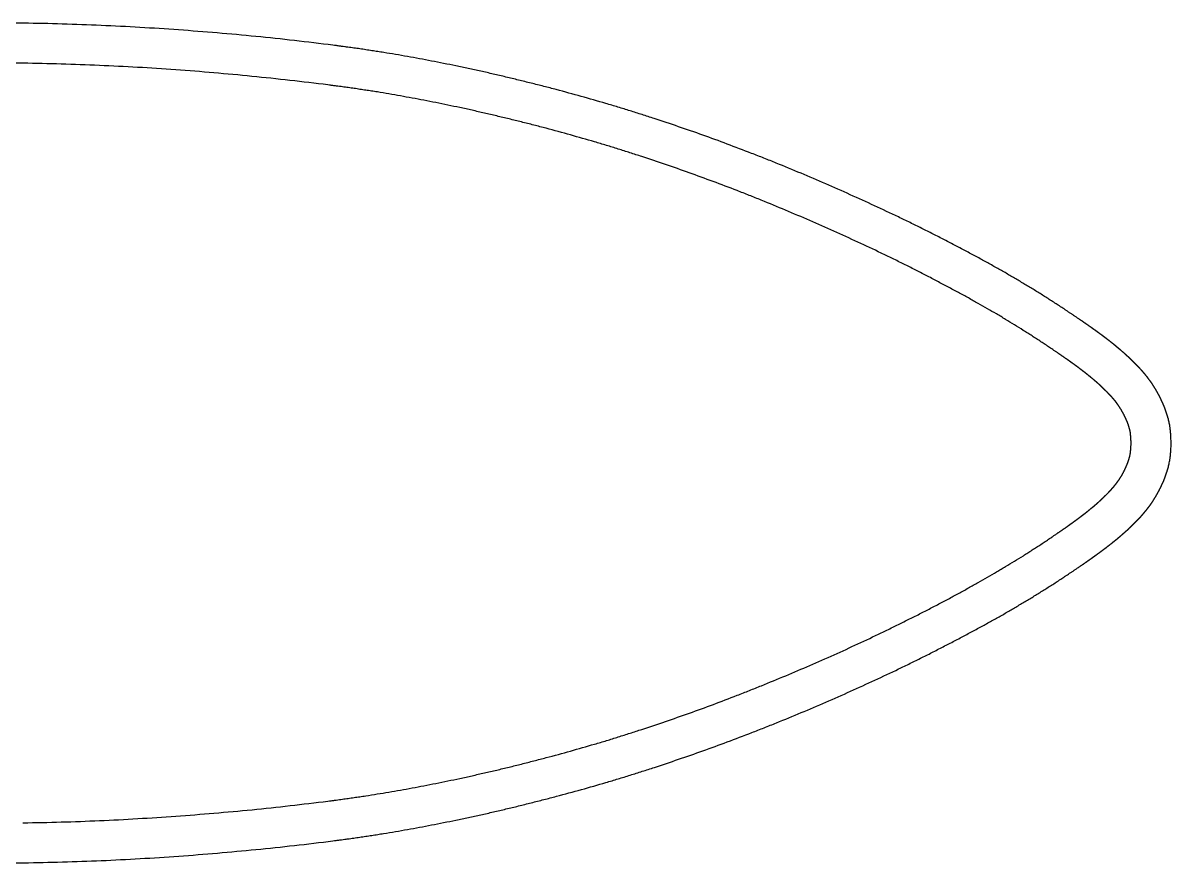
# Model space of a CAD drawing. Header units: inches. Extents: x -256 to -54, y -101 to -26.
# Drawn here: x -154.2 to -53.8, y -99.9 to -26.5 of the extents above; entities that cross this region are included whole.
import ezdxf

# ---------------------------------------------------------------- set-up
doc = ezdxf.new("R2010")
doc.units = ezdxf.units.IN
doc.header["$MEASUREMENT"] = 0

msp = doc.modelspace()

# ---------------------------------------------------------------- linework, layer by layer
at = {"color": 7, "linetype": 'Continuous', "lineweight": 25}
for p, q in [((-126.97, -28.44), (-127.1, -28.42)), ((-127.41, -31.91), (-127.54, -31.89)), ((-127.54, -94.53), (-127.41, -94.52)), ((-154.22, -96.43), (-154.21, -96.43)), ((-127.1, -98), (-126.97, -97.99)), ((-154.17, -99.93), (-154.16, -99.93))]:
    msp.add_line(p, q, dxfattribs=at)
for points, degree, knots in [([(-154.17, -26.5), (-154.21, -26.49), (-154.28, -26.49), (-154.41, -26.49), (-154.64, -26.49), (-154.96, -26.49), (-155.27, -26.48), (-155.5, -26.48), (-155.73, -26.48), (-156.01, -26.48), (-156.46, -26.48), (-157.03, -26.47), (-157.71, -26.48), (-158.38, -26.48), (-159.06, -26.49), (-159.95, -26.5), (-161.07, -26.52), (-162.4, -26.56), (-163.73, -26.6), (-165.05, -26.66), (-166.37, -26.72), (-168.13, -26.82), (-170.33, -26.97), (-172.55, -27.16), (-174.34, -27.33), (-175.47, -27.44), (-176.37, -27.54), (-177.26, -27.64), (-178.15, -27.74), (-179.02, -27.85), (-179.88, -27.96), (-180.92, -28.09), (-182.12, -28.26), (-183.29, -28.44), (-184.43, -28.62), (-185.54, -28.81), (-186.62, -29.01), (-187.68, -29.22), (-188.55, -29.4), (-189.23, -29.55), (-189.74, -29.67), (-190.26, -29.78), (-190.95, -29.95), (-191.82, -30.16), (-192.88, -30.44), (-193.96, -30.73), (-195.07, -31.04), (-196.2, -31.37), (-197.16, -31.67), (-197.94, -31.91), (-198.73, -32.16), (-199.54, -32.42), (-200.37, -32.69), (-201.21, -32.97), (-202.27, -33.33), (-203.57, -33.78), (-204.9, -34.25), (-206.25, -34.74), (-207.41, -35.17), (-208.36, -35.52), (-209.32, -35.88), (-210.54, -36.35), (-211.81, -36.84), (-212.85, -37.25), (-213.9, -37.67), (-215, -38.1), (-216.13, -38.56), (-217, -38.91), (-217.74, -39.21), (-218.34, -39.45), (-218.95, -39.71), (-219.75, -40.03), (-220.75, -40.45), (-221.63, -40.81), (-222.36, -41.11), (-222.82, -41.31), (-223.2, -41.46), (-223.58, -41.62), (-224.11, -41.84), (-224.81, -42.13), (-225.44, -42.4), (-225.98, -42.62), (-226.4, -42.8), (-226.83, -42.98), (-227.21, -43.14), (-227.52, -43.27), (-227.76, -43.37), (-228, -43.47), (-228.24, -43.57), (-228.49, -43.68), (-228.79, -43.8), (-229.14, -43.95), (-229.52, -44.11), (-229.86, -44.25), (-230.15, -44.37), (-230.39, -44.48), (-230.56, -44.55), (-230.67, -44.59), (-230.74, -44.62), (-230.8, -44.65), (-230.89, -44.69), (-231, -44.73), (-231.13, -44.78), (-231.3, -44.86), (-231.5, -44.94), (-231.75, -45.05), (-232.07, -45.18), (-232.45, -45.34), (-232.82, -45.49), (-233.1, -45.61), (-233.37, -45.72), (-233.71, -45.86), (-234.11, -46.03), (-234.5, -46.19), (-234.89, -46.36), (-235.4, -46.57), (-236.02, -46.82), (-237, -47.23), (-237.75, -47.54), (-238.24, -47.75)], 3, [-0.000007, -0.000007, -0.000007, -0.000007, 0.000969, 0.001946, 0.003899, 0.007805, 0.011712, 0.013665, 0.015618, 0.019524, 0.02343, 0.031243, 0.039056, 0.046868, 0.054681, 0.062493, 0.078118, 0.093744, 0.109369, 0.124994, 0.140619, 0.156244, 0.187494, 0.218744, 0.23437, 0.249995, 0.257807, 0.26562, 0.281245, 0.289058, 0.29687, 0.312495, 0.32812, 0.343745, 0.359371, 0.374996, 0.390621, 0.406246, 0.421871, 0.429684, 0.437496, 0.445309, 0.453121, 0.468746, 0.484372, 0.499997, 0.515622, 0.531247, 0.546872, 0.554685, 0.562497, 0.578122, 0.585935, 0.593747, 0.609372, 0.624998, 0.640623, 0.656248, 0.671873, 0.679686, 0.687498, 0.703123, 0.718748, 0.726561, 0.734373, 0.749999, 0.757811, 0.765624, 0.773436, 0.777343, 0.781249, 0.789061, 0.796874, 0.804686, 0.808593, 0.812499, 0.814452, 0.816405, 0.820312, 0.824218, 0.828124, 0.830077, 0.83203, 0.833984, 0.835937, 0.836913, 0.83789, 0.838866, 0.839843, 0.84082, 0.841796, 0.843749, 0.845702, 0.847656, 0.849609, 0.851562, 0.853515, 0.854492, 0.855468, 0.856445, 0.857421, 0.859374, 0.861328, 0.863281, 0.867187, 0.871093, 0.875, 0.882812, 0.890625, 0.894531, 0.898437, 0.90625, 0.914062, 0.921875, 0.929687, 0.9375, 0.953125, 0.96875, 1, 1, 1, 1]), ([(-127.1, -28.42), (-128.22, -28.28), (-130.47, -28.01), (-133.84, -27.65), (-137.22, -27.34), (-141.74, -26.99), (-146.25, -26.73), (-150.78, -26.56), (-153.04, -26.51), (-154.17, -26.5)], 3, [-0.000013, -0.000013, -0.000013, -0.000013, 0.125058, 0.250129, 0.3752, 0.500271, 0.750413, 0.875484, 1.000555, 1.000555, 1.000555, 1.000555]), ([(-61.57, -52.55), (-61.59, -52.54), (-61.65, -52.5), (-61.74, -52.44), (-61.85, -52.36), (-61.97, -52.28), (-62.1, -52.19), (-62.27, -52.08), (-62.46, -51.95), (-62.66, -51.82), (-62.86, -51.69), (-63.05, -51.55), (-63.32, -51.38), (-63.65, -51.16), (-64.05, -50.91), (-64.45, -50.65), (-64.98, -50.31), (-65.65, -49.89), (-66.33, -49.48), (-66.87, -49.16), (-67.41, -48.84), (-68.1, -48.43), (-68.95, -47.95), (-69.82, -47.46), (-70.72, -46.97), (-71.65, -46.47), (-72.45, -46.05), (-73.11, -45.71), (-73.77, -45.36), (-74.6, -44.94), (-75.6, -44.44), (-76.61, -43.94), (-77.98, -43.28), (-79.71, -42.46), (-81.85, -41.49), (-84, -40.54), (-86.16, -39.62), (-87.96, -38.88), (-89.4, -38.3), (-90.84, -37.74), (-92.62, -37.06), (-94.75, -36.28), (-96.88, -35.54), (-98.65, -34.95), (-100.06, -34.49), (-101.11, -34.16), (-102.17, -33.83), (-103.59, -33.41), (-105.38, -32.9), (-107.2, -32.4), (-108.66, -32.02), (-109.77, -31.74), (-110.87, -31.47), (-111.98, -31.2), (-113.08, -30.94), (-114.17, -30.7), (-115.27, -30.46), (-116.71, -30.15), (-118.49, -29.8), (-120.24, -29.47), (-121.63, -29.23), (-122.49, -29.09), (-123.18, -28.98), (-123.7, -28.9), (-124.22, -28.82), (-124.75, -28.74), (-125.18, -28.68), (-125.53, -28.63), (-125.75, -28.6), (-125.93, -28.58), (-126.11, -28.55), (-126.34, -28.52), (-126.59, -28.49), (-126.8, -28.46), (-126.91, -28.44), (-126.97, -28.44)], 3, [-0.000014, -0.000014, -0.000014, -0.000014, 0.000962, 0.001939, 0.003892, 0.005845, 0.007799, 0.011705, 0.015611, 0.019518, 0.023424, 0.02733, 0.031237, 0.039049, 0.046862, 0.054675, 0.062488, 0.078113, 0.093738, 0.101551, 0.109364, 0.124989, 0.140615, 0.15624, 0.171866, 0.187491, 0.203116, 0.210929, 0.218742, 0.234367, 0.249993, 0.265618, 0.281244, 0.312494, 0.343745, 0.374996, 0.406247, 0.437498, 0.453123, 0.468749, 0.5, 0.53125, 0.562501, 0.593752, 0.609378, 0.625003, 0.640628, 0.656254, 0.687505, 0.718756, 0.734381, 0.750006, 0.765632, 0.781257, 0.796883, 0.812508, 0.828134, 0.843759, 0.87501, 0.906261, 0.921886, 0.937512, 0.945324, 0.953137, 0.96095, 0.968762, 0.976575, 0.980481, 0.984388, 0.986341, 0.988294, 0.992201, 0.996107, 0.99806, 1.000013, 1.000013, 1.000013, 1.000013]), ([(-154.22, -29.99), (-154.26, -29.99), (-154.32, -29.99), (-154.46, -29.99), (-154.62, -29.99), (-154.81, -29.99), (-155.06, -29.98), (-155.36, -29.98), (-155.8, -29.98), (-156.36, -29.98), (-157.03, -29.97), (-157.69, -29.98), (-158.36, -29.98), (-159.02, -29.99), (-159.9, -30), (-160.99, -30.02), (-162.3, -30.05), (-163.6, -30.1), (-164.89, -30.15), (-166.18, -30.21), (-167.91, -30.31), (-170.07, -30.46), (-172.25, -30.64), (-174, -30.81), (-175.1, -30.92), (-175.99, -31.02), (-176.87, -31.11), (-177.74, -31.22), (-178.59, -31.32), (-179.43, -31.43), (-180.45, -31.56), (-181.62, -31.73), (-182.75, -31.9), (-183.86, -32.08), (-184.93, -32.26), (-185.97, -32.45), (-186.98, -32.65), (-187.82, -32.82), (-188.48, -32.97), (-188.97, -33.08), (-189.46, -33.19), (-190.12, -33.35), (-190.96, -33.56), (-191.98, -33.82), (-193.03, -34.11), (-194.1, -34.41), (-195.2, -34.73), (-196.13, -35.01), (-196.89, -35.25), (-197.66, -35.49), (-198.46, -35.75), (-199.27, -36.01), (-200.09, -36.29), (-201.14, -36.64), (-202.42, -37.08), (-203.72, -37.54), (-205.05, -38.03), (-206.2, -38.45), (-207.13, -38.8), (-208.07, -39.16), (-209.29, -39.62), (-210.54, -40.11), (-211.57, -40.51), (-212.61, -40.92), (-213.7, -41.35), (-214.82, -41.8), (-215.68, -42.15), (-216.42, -42.45), (-217.01, -42.69), (-217.62, -42.94), (-218.42, -43.27), (-219.42, -43.68), (-220.29, -44.05), (-221.02, -44.35), (-221.48, -44.54), (-221.85, -44.69), (-222.24, -44.85), (-222.76, -45.07), (-223.46, -45.36), (-224.09, -45.63), (-224.63, -45.85), (-225.05, -46.03), (-225.48, -46.21), (-225.86, -46.37), (-226.17, -46.5), (-226.4, -46.6), (-226.64, -46.7), (-226.89, -46.8), (-227.13, -46.9), (-227.44, -47.03), (-227.79, -47.18), (-228.17, -47.34), (-228.5, -47.48), (-228.79, -47.6), (-229.04, -47.7), (-229.2, -47.77), (-229.31, -47.82), (-229.38, -47.85), (-229.45, -47.88), (-229.54, -47.91), (-229.65, -47.96), (-229.77, -48.01), (-229.94, -48.08), (-230.15, -48.17), (-230.4, -48.27), (-230.72, -48.41), (-231.1, -48.57), (-231.47, -48.72), (-231.75, -48.84), (-232.03, -48.95), (-232.36, -49.09), (-232.76, -49.26), (-233.16, -49.43), (-233.55, -49.59), (-233.93, -49.75), (-234.3, -49.9), (-234.8, -50.11), (-235.66, -50.47), (-236.4, -50.77), (-236.9, -50.98)], 3, [0.0000034, 0.0000034, 0.0000034, 0.0000034, 0.0009799, 0.0019565, 0.0039096, 0.0058627, 0.0078158, 0.0117221, 0.0156283, 0.0234408, 0.0312532, 0.0390657, 0.0468782, 0.0546906, 0.0625031, 0.0781281, 0.093753, 0.1093779, 0.1250029, 0.1406278, 0.1562528, 0.1875027, 0.2187525, 0.2343775, 0.2500024, 0.2578149, 0.2656274, 0.2812523, 0.2890648, 0.2968772, 0.3125022, 0.3281271, 0.3437521, 0.359377, 0.375002, 0.3906269, 0.4062518, 0.4218768, 0.4296893, 0.4375017, 0.4453142, 0.4531267, 0.4687516, 0.4843766, 0.5000015, 0.5156264, 0.5312514, 0.5468763, 0.5546888, 0.5625013, 0.5781262, 0.5859387, 0.5937511, 0.6093761, 0.625001, 0.640626, 0.6562509, 0.6718759, 0.6796883, 0.6875008, 0.7031257, 0.7187507, 0.7265632, 0.7343756, 0.7500006, 0.757813, 0.7656255, 0.773438, 0.7773442, 0.7812504, 0.7890629, 0.7968754, 0.8046879, 0.8085941, 0.8125003, 0.8144534, 0.8164066, 0.8203128, 0.824219, 0.8281253, 0.8300784, 0.8320315, 0.8339846, 0.8359377, 0.8369143, 0.8378909, 0.8388674, 0.839844, 0.8408205, 0.8417971, 0.8437502, 0.8457033, 0.8476565, 0.8496096, 0.8515627, 0.8535158, 0.8544924, 0.8554689, 0.8564455, 0.857422, 0.8593752, 0.8613283, 0.8632814, 0.8671876, 0.8710939, 0.8750001, 0.8828126, 0.890625, 0.8945313, 0.8984375, 0.90625, 0.9140625, 0.9218749, 0.9296874, 0.9374999, 0.9453123, 0.9531248, 0.9687498, 0.9999996, 0.9999996, 0.9999996, 0.9999996]), ([(-127.54, -31.89), (-128.65, -31.75), (-130.86, -31.49), (-134.19, -31.14), (-137.52, -30.83), (-141.97, -30.48), (-147.53, -30.16), (-151.99, -30.03), (-154.22, -29.99)], 3, [0, 0, 0, 0, 0.125064, 0.250128, 0.375193, 0.500257, 0.750385, 1.000514, 1.000514, 1.000514, 1.000514]), ([(-63.55, -55.44), (-63.56, -55.43), (-63.59, -55.41), (-63.64, -55.38), (-63.7, -55.34), (-63.76, -55.29), (-63.85, -55.24), (-63.94, -55.17), (-64.07, -55.09), (-64.23, -54.98), (-64.41, -54.85), (-64.6, -54.73), (-64.79, -54.6), (-64.98, -54.47), (-65.24, -54.31), (-65.56, -54.1), (-65.94, -53.85), (-66.33, -53.6), (-66.84, -53.28), (-67.49, -52.87), (-68.14, -52.48), (-68.66, -52.16), (-69.19, -51.85), (-69.85, -51.47), (-70.67, -51), (-71.51, -50.53), (-72.39, -50.05), (-73.3, -49.56), (-74.08, -49.15), (-74.72, -48.81), (-75.37, -48.48), (-76.18, -48.06), (-77.16, -47.57), (-78.15, -47.08), (-79.48, -46.44), (-81.18, -45.64), (-83.28, -44.68), (-85.39, -43.75), (-87.51, -42.85), (-89.28, -42.12), (-90.69, -41.55), (-92.1, -41), (-93.85, -40.34), (-95.93, -39.58), (-98.01, -38.85), (-99.74, -38.27), (-101.12, -37.83), (-102.15, -37.5), (-103.18, -37.18), (-104.57, -36.77), (-106.32, -36.27), (-108.1, -35.78), (-109.53, -35.41), (-110.62, -35.13), (-111.7, -34.87), (-112.78, -34.61), (-113.86, -34.36), (-114.93, -34.11), (-116, -33.88), (-117.41, -33.58), (-119.15, -33.23), (-120.86, -32.92), (-122.21, -32.68), (-123.05, -32.54), (-123.73, -32.43), (-124.23, -32.36), (-124.74, -32.28), (-125.25, -32.2), (-125.76, -32.13), (-126.18, -32.07), (-126.53, -32.03), (-126.8, -31.99), (-127.05, -31.96), (-127.25, -31.93), (-127.36, -31.92), (-127.41, -31.91)], 3, [0.0000108, 0.0000108, 0.0000108, 0.0000108, 0.000499, 0.0009873, 0.0019638, 0.0029404, 0.0039169, 0.00587, 0.0078231, 0.0117293, 0.0156354, 0.0195416, 0.0234478, 0.0273539, 0.0312601, 0.0390724, 0.0468848, 0.0546971, 0.0625095, 0.0781341, 0.0937588, 0.1015711, 0.1093835, 0.1250082, 0.1406328, 0.1562575, 0.1718822, 0.1875069, 0.2031315, 0.2109439, 0.2187562, 0.2343809, 0.2500056, 0.2656302, 0.2812549, 0.3125043, 0.3437536, 0.375003, 0.4062523, 0.4375017, 0.4531263, 0.468751, 0.5000004, 0.5312497, 0.5624991, 0.5937484, 0.6093731, 0.6249978, 0.6406225, 0.6562471, 0.6874965, 0.7187458, 0.7343705, 0.7499952, 0.7656199, 0.7812445, 0.7968692, 0.8124939, 0.8281186, 0.8437432, 0.8749926, 0.9062419, 0.9218666, 0.9374913, 0.9453036, 0.953116, 0.9609283, 0.9687406, 0.976553, 0.9843653, 0.9882715, 0.9921777, 0.9960838, 0.9980369, 0.99999, 0.99999, 0.99999, 0.99999]), ([(-54.09, -60.87), (-54.1, -60.86), (-54.1, -60.84), (-54.11, -60.82), (-54.13, -60.77), (-54.16, -60.66), (-54.23, -60.45), (-54.34, -60.13), (-54.48, -59.81), (-54.57, -59.61), (-54.62, -59.5), (-54.66, -59.41), (-54.7, -59.32), (-54.76, -59.21), (-54.85, -59.02), (-55.02, -58.72), (-55.19, -58.43), (-55.32, -58.23), (-55.42, -58.07), (-55.53, -57.9), (-55.65, -57.75), (-55.75, -57.61), (-55.82, -57.51), (-55.88, -57.43), (-55.94, -57.36), (-56.01, -57.27), (-56.12, -57.14), (-56.23, -57.01), (-56.3, -56.93), (-56.34, -56.89), (-56.37, -56.85), (-56.4, -56.82), (-56.44, -56.78), (-56.5, -56.71), (-56.61, -56.59), (-56.72, -56.48), (-56.79, -56.4), (-56.84, -56.36), (-56.87, -56.33), (-56.9, -56.3), (-56.94, -56.26), (-57, -56.19), (-57.11, -56.08), (-57.22, -55.98), (-57.3, -55.9), (-57.36, -55.84), (-57.43, -55.78), (-57.5, -55.71), (-57.65, -55.58), (-57.84, -55.4), (-58, -55.26), (-58.13, -55.15), (-58.24, -55.05), (-58.32, -54.99), (-58.36, -54.95), (-58.39, -54.92), (-58.42, -54.9), (-58.46, -54.87), (-58.53, -54.81), (-58.67, -54.69), (-58.87, -54.53), (-59.03, -54.4), (-59.17, -54.29), (-59.29, -54.2), (-59.37, -54.14), (-59.41, -54.11), (-59.43, -54.09), (-59.45, -54.08), (-59.46, -54.07), (-59.48, -54.05), (-59.52, -54.03), (-59.59, -53.97), (-59.7, -53.89), (-59.83, -53.79), (-59.96, -53.7), (-60.09, -53.6), (-60.23, -53.5), (-60.35, -53.41), (-60.43, -53.35), (-60.47, -53.33), (-60.49, -53.31), (-60.51, -53.3), (-60.52, -53.29), (-60.54, -53.27), (-60.58, -53.25), (-60.63, -53.21), (-60.69, -53.17), (-60.77, -53.11), (-60.88, -53.04), (-61.04, -52.92), (-61.35, -52.71), (-61.57, -52.55)], 2, [-0.000723, -0.000723, -0.000723, 0.000744, 0.00221, 0.005142, 0.011006, 0.022735, 0.046192, 0.077468, 0.100926, 0.112654, 0.120473, 0.128293, 0.136112, 0.14784, 0.171298, 0.202574, 0.226031, 0.241669, 0.257308, 0.272946, 0.288584, 0.300313, 0.308132, 0.315951, 0.32377, 0.335499, 0.351137, 0.362865, 0.36873, 0.372639, 0.376549, 0.380458, 0.386323, 0.398051, 0.413689, 0.425418, 0.431282, 0.435192, 0.439102, 0.443011, 0.448875, 0.460604, 0.476242, 0.487971, 0.49579, 0.503609, 0.511428, 0.523157, 0.546614, 0.570071, 0.58571, 0.601348, 0.613076, 0.618941, 0.62285, 0.62676, 0.630669, 0.636534, 0.648262, 0.67172, 0.695177, 0.710815, 0.726453, 0.738182, 0.744046, 0.746978, 0.748933, 0.750888, 0.752843, 0.755775, 0.761639, 0.773368, 0.789006, 0.804644, 0.820282, 0.835921, 0.851559, 0.863287, 0.869152, 0.872084, 0.874039, 0.875993, 0.877948, 0.88088, 0.886745, 0.894564, 0.902383, 0.914111, 0.92975, 0.953207, 1.000122, 1.000122, 1.000122]), ([(-57.45, -61.86), (-57.5, -61.68), (-57.61, -61.39), (-57.7, -61.18), (-57.77, -61.03), (-57.82, -60.91), (-57.88, -60.79), (-57.96, -60.64), (-58.1, -60.39), (-58.3, -60.06), (-58.47, -59.82), (-58.56, -59.69), (-58.63, -59.6), (-58.68, -59.54), (-58.73, -59.48), (-58.8, -59.39), (-58.88, -59.3), (-58.93, -59.24), (-58.96, -59.21), (-58.98, -59.19), (-59, -59.16), (-59.03, -59.13), (-59.08, -59.08), (-59.16, -58.99), (-59.25, -58.9), (-59.3, -58.84), (-59.34, -58.81), (-59.36, -58.78), (-59.39, -58.76), (-59.42, -58.72), (-59.48, -58.67), (-59.57, -58.58), (-59.67, -58.48), (-59.78, -58.38), (-59.88, -58.28), (-60.01, -58.15), (-60.2, -57.98), (-60.39, -57.82), (-60.52, -57.71), (-60.58, -57.65), (-60.62, -57.62), (-60.65, -57.6), (-60.67, -57.58), (-60.71, -57.55), (-60.77, -57.5), (-60.89, -57.4), (-61.06, -57.26), (-61.2, -57.15), (-61.32, -57.05), (-61.43, -56.97), (-61.5, -56.92), (-61.54, -56.89), (-61.57, -56.86), (-61.6, -56.84), (-61.63, -56.81), (-61.7, -56.77), (-61.8, -56.69), (-61.91, -56.6), (-62.03, -56.51), (-62.16, -56.42), (-62.28, -56.33), (-62.4, -56.25), (-62.47, -56.2), (-62.51, -56.17), (-62.53, -56.16), (-62.55, -56.14), (-62.56, -56.13), (-62.58, -56.12), (-62.61, -56.1), (-62.67, -56.05), (-62.77, -55.98), (-62.89, -55.9), (-63.05, -55.79), (-63.34, -55.59), (-63.55, -55.44)], 2, [0.0006758, 0.0006758, 0.0006758, 0.0475148, 0.0787408, 0.1021603, 0.1177733, 0.1333863, 0.1489993, 0.1724188, 0.2192578, 0.2660968, 0.2895163, 0.3051293, 0.316839, 0.3246455, 0.3363552, 0.3519682, 0.363678, 0.3695329, 0.3734361, 0.3773394, 0.3812426, 0.3870975, 0.3988072, 0.4144202, 0.42613, 0.4319849, 0.4358881, 0.4397914, 0.4436946, 0.4495495, 0.4612592, 0.4768722, 0.4924852, 0.5080982, 0.5237112, 0.5471307, 0.5783567, 0.6017762, 0.6134859, 0.6193408, 0.6232441, 0.6271473, 0.6310506, 0.6369054, 0.6486152, 0.6720347, 0.6954542, 0.7110672, 0.7266802, 0.7383899, 0.7442448, 0.748148, 0.7520513, 0.7559545, 0.7618094, 0.7735192, 0.7891322, 0.8047452, 0.8203582, 0.8359711, 0.8515841, 0.8632939, 0.8691488, 0.8720762, 0.8740278, 0.8759795, 0.8779311, 0.8808585, 0.8867134, 0.8984231, 0.9140361, 0.9296491, 0.9530686, 0.9999076, 0.9999076, 0.9999076]), ([(-53.83, -62.28), (-53.83, -62.28), (-53.83, -62.27), (-53.83, -62.27), (-53.83, -62.25), (-53.83, -62.23), (-53.84, -62.18), (-53.85, -62.1), (-53.86, -62.03), (-53.86, -61.98), (-53.87, -61.93), (-53.87, -61.89), (-53.88, -61.83), (-53.9, -61.72), (-53.92, -61.58), (-53.96, -61.4), (-53.99, -61.25), (-54.02, -61.14), (-54.03, -61.08), (-54.05, -61.03), (-54.07, -60.97), (-54.08, -60.92), (-54.09, -60.89), (-54.09, -60.88), (-54.09, -60.87), (-54.09, -60.87)], 3, [-0.002562, -0.002562, -0.002562, -0.002562, 0.001377, 0.005316, 0.013193, 0.028949, 0.06046, 0.123483, 0.186505, 0.218017, 0.249528, 0.281039, 0.312551, 0.375573, 0.501618, 0.627663, 0.753709, 0.816731, 0.848242, 0.879754, 0.942776, 0.974288, 0.990043, 0.997921, 1.005799, 1.005799, 1.005799, 1.005799]), ([(-57.31, -62.6), (-57.32, -62.58), (-57.32, -62.54), (-57.33, -62.49), (-57.33, -62.45), (-57.33, -62.42), (-57.34, -62.4), (-57.34, -62.38), (-57.34, -62.35), (-57.35, -62.29), (-57.36, -62.23), (-57.37, -62.17), (-57.38, -62.12), (-57.39, -62.08), (-57.4, -62.04), (-57.41, -62), (-57.42, -61.98), (-57.42, -61.96), (-57.43, -61.95), (-57.43, -61.93), (-57.44, -61.91), (-57.44, -61.89), (-57.45, -61.87), (-57.45, -61.86)], 3, [0.0023835, 0.0023835, 0.0023835, 0.0023835, 0.0644018, 0.12642, 0.1884382, 0.2194473, 0.2504564, 0.2814655, 0.3124747, 0.3744929, 0.4985293, 0.5605475, 0.6225658, 0.684584, 0.7466022, 0.8086204, 0.8396295, 0.8551341, 0.8706386, 0.9016478, 0.9326569, 0.963666, 0.9946751, 0.9946751, 0.9946751, 0.9946751]), ([(-57.31, -63.83), (-57.31, -63.78), (-57.3, -63.68), (-57.29, -63.48), (-57.29, -63.27), (-57.29, -63.05), (-57.3, -62.9), (-57.3, -62.74), (-57.31, -62.65), (-57.31, -62.6)], 3, [0.00007817, 0.00007817, 0.00007817, 0.00007817, 0.00482458, 0.00957099, 0.01906381, 0.02381022, 0.02855663, 0.03330304, 0.03804945, 0.03804945, 0.03804945, 0.03804945]), ([(-53.83, -64.15), (-53.83, -64.14), (-53.83, -64.14), (-53.83, -64.13), (-53.83, -64.11), (-53.82, -64.07), (-53.82, -64), (-53.81, -63.86), (-53.79, -63.59), (-53.79, -63.32), (-53.79, -63.1), (-53.79, -62.95), (-53.8, -62.76), (-53.81, -62.56), (-53.82, -62.42), (-53.82, -62.35), (-53.83, -62.31), (-53.83, -62.3), (-53.83, -62.29), (-53.83, -62.28), (-53.83, -62.28), (-53.83, -62.28)], 3, [-0.00008231, -0.00008231, -0.00008231, -0.00008231, 0.00006722, 0.00021674, 0.0005158, 0.00111391, 0.00231013, 0.00470256, 0.00948744, 0.01905718, 0.02144962, 0.02384205, 0.02862693, 0.0334118, 0.03580424, 0.03700045, 0.03759856, 0.03789762, 0.03804715, 0.03812191, 0.03819667, 0.03819667, 0.03819667, 0.03819667]), ([(-57.45, -64.57), (-57.45, -64.56), (-57.44, -64.53), (-57.44, -64.51), (-57.43, -64.49), (-57.43, -64.48), (-57.43, -64.48), (-57.43, -64.48), (-57.42, -64.47), (-57.42, -64.46), (-57.42, -64.45), (-57.41, -64.43), (-57.41, -64.41), (-57.4, -64.38), (-57.39, -64.34), (-57.38, -64.28), (-57.37, -64.22), (-57.36, -64.16), (-57.35, -64.12), (-57.34, -64.08), (-57.34, -64.05), (-57.34, -64.04), (-57.34, -64.02), (-57.34, -64.01), (-57.33, -64), (-57.33, -63.97), (-57.33, -63.94), (-57.32, -63.88), (-57.32, -63.84), (-57.31, -63.83)], 3, [0.004947, 0.004947, 0.004947, 0.004947, 0.0359617, 0.0669765, 0.0979913, 0.1134986, 0.1212523, 0.1251292, 0.129006, 0.1445134, 0.1600208, 0.1910356, 0.2220503, 0.2530651, 0.3150946, 0.3771241, 0.5011832, 0.5632127, 0.6252423, 0.6872718, 0.7182865, 0.7337939, 0.7493013, 0.7648087, 0.7803161, 0.8113308, 0.8733604, 0.9353899, 0.9974194, 0.9974194, 0.9974194, 0.9974194]), ([(-54.09, -65.55), (-54.09, -65.55), (-54.09, -65.54), (-54.09, -65.53), (-54.08, -65.5), (-54.07, -65.47), (-54.06, -65.43), (-54.05, -65.39), (-54.03, -65.34), (-54.02, -65.28), (-53.99, -65.18), (-53.96, -65.03), (-53.92, -64.84), (-53.9, -64.7), (-53.88, -64.59), (-53.87, -64.53), (-53.87, -64.49), (-53.86, -64.45), (-53.85, -64.39), (-53.85, -64.32), (-53.84, -64.25), (-53.83, -64.2), (-53.83, -64.17), (-53.83, -64.16), (-53.83, -64.15), (-53.83, -64.15), (-53.83, -64.15)], 3, [-0.005576, -0.005576, -0.005576, -0.005576, 0.002302, 0.01018, 0.025936, 0.057447, 0.088959, 0.12047, 0.151982, 0.183493, 0.246516, 0.372562, 0.498608, 0.624654, 0.687677, 0.719189, 0.7507, 0.782212, 0.813723, 0.876746, 0.939769, 0.971281, 0.987036, 0.994914, 0.998853, 1.002792, 1.002792, 1.002792, 1.002792]), ([(-63.55, -70.98), (-63.34, -70.84), (-63.05, -70.64), (-62.89, -70.53), (-62.77, -70.44), (-62.67, -70.37), (-62.61, -70.33), (-62.58, -70.3), (-62.56, -70.29), (-62.55, -70.28), (-62.53, -70.27), (-62.51, -70.25), (-62.47, -70.23), (-62.4, -70.17), (-62.28, -70.09), (-62.16, -70), (-62.03, -69.91), (-61.91, -69.82), (-61.8, -69.73), (-61.7, -69.66), (-61.63, -69.61), (-61.6, -69.58), (-61.57, -69.56), (-61.54, -69.54), (-61.5, -69.51), (-61.43, -69.45), (-61.32, -69.37), (-61.2, -69.28), (-61.06, -69.16), (-60.89, -69.02), (-60.77, -68.92), (-60.71, -68.87), (-60.67, -68.85), (-60.65, -68.82), (-60.62, -68.8), (-60.58, -68.77), (-60.52, -68.72), (-60.39, -68.61), (-60.2, -68.44), (-60.01, -68.27), (-59.88, -68.15), (-59.78, -68.05), (-59.67, -67.95), (-59.57, -67.84), (-59.48, -67.76), (-59.42, -67.7), (-59.39, -67.67), (-59.36, -67.64), (-59.34, -67.62), (-59.3, -67.58), (-59.24, -67.52), (-59.16, -67.43), (-59.08, -67.35), (-59.03, -67.29), (-59, -67.26), (-58.98, -67.24), (-58.96, -67.21), (-58.93, -67.18), (-58.88, -67.12), (-58.8, -67.03), (-58.73, -66.94), (-58.68, -66.88), (-58.63, -66.82), (-58.56, -66.73), (-58.47, -66.61), (-58.3, -66.37), (-58.1, -66.04), (-57.95, -65.78), (-57.88, -65.63), (-57.82, -65.52), (-57.76, -65.39), (-57.7, -65.24), (-57.61, -65.03), (-57.5, -64.74), (-57.45, -64.57)], 2, [0.0000881, 0.0000881, 0.0000881, 0.0469268, 0.0703461, 0.085959, 0.1015719, 0.1132815, 0.1191364, 0.1220638, 0.1240154, 0.125967, 0.1279186, 0.130846, 0.1367008, 0.1484105, 0.1640234, 0.1796363, 0.1952492, 0.210862, 0.2264749, 0.2381846, 0.2440394, 0.2479426, 0.2518458, 0.2557491, 0.2616039, 0.2733136, 0.2889264, 0.3045393, 0.3279586, 0.351378, 0.3630876, 0.3689425, 0.3728457, 0.3767489, 0.3806521, 0.3865069, 0.3982166, 0.4216359, 0.4528617, 0.476281, 0.4918939, 0.5075068, 0.5231196, 0.5387325, 0.5504422, 0.556297, 0.5602002, 0.5641035, 0.5680067, 0.5738615, 0.5855712, 0.6011841, 0.6128937, 0.6187485, 0.6226518, 0.626555, 0.6304582, 0.636313, 0.6480227, 0.6636356, 0.6753452, 0.6831517, 0.6948613, 0.7104742, 0.7338935, 0.7807322, 0.8275708, 0.8509901, 0.866603, 0.8822159, 0.8978288, 0.9212481, 0.9524739, 0.9993125, 0.9993125, 0.9993125]), ([(-61.57, -73.87), (-61.35, -73.72), (-61.04, -73.5), (-60.88, -73.39), (-60.75, -73.3), (-60.64, -73.22), (-60.58, -73.17), (-60.54, -73.15), (-60.52, -73.14), (-60.51, -73.13), (-60.49, -73.11), (-60.47, -73.1), (-60.43, -73.07), (-60.35, -73.01), (-60.23, -72.92), (-60.09, -72.82), (-59.96, -72.73), (-59.83, -72.63), (-59.7, -72.53), (-59.59, -72.45), (-59.52, -72.4), (-59.48, -72.37), (-59.46, -72.36), (-59.45, -72.34), (-59.43, -72.33), (-59.41, -72.31), (-59.37, -72.28), (-59.29, -72.22), (-59.17, -72.13), (-59.03, -72.02), (-58.87, -71.89), (-58.67, -71.73), (-58.53, -71.62), (-58.46, -71.56), (-58.42, -71.53), (-58.39, -71.5), (-58.36, -71.47), (-58.32, -71.44), (-58.24, -71.37), (-58.13, -71.28), (-58, -71.16), (-57.84, -71.02), (-57.64, -70.85), (-57.5, -70.72), (-57.43, -70.64), (-57.36, -70.58), (-57.3, -70.52), (-57.22, -70.45), (-57.11, -70.34), (-57, -70.23), (-56.94, -70.17), (-56.9, -70.13), (-56.87, -70.1), (-56.83, -70.06), (-56.79, -70.02), (-56.72, -69.95), (-56.61, -69.83), (-56.5, -69.72), (-56.44, -69.65), (-56.4, -69.61), (-56.37, -69.57), (-56.34, -69.54), (-56.3, -69.49), (-56.23, -69.41), (-56.12, -69.28), (-56.01, -69.15), (-55.94, -69.06), (-55.88, -68.99), (-55.82, -68.91), (-55.75, -68.82), (-55.64, -68.68), (-55.53, -68.52), (-55.42, -68.36), (-55.32, -68.2), (-55.19, -67.99), (-55.02, -67.7), (-54.85, -67.4), (-54.76, -67.21), (-54.7, -67.1), (-54.66, -67.02), (-54.62, -66.92), (-54.56, -66.81), (-54.47, -66.61), (-54.34, -66.29), (-54.23, -65.97), (-54.16, -65.76), (-54.12, -65.66), (-54.11, -65.6), (-54.1, -65.58), (-54.1, -65.56), (-54.09, -65.55)], 2, [-0.000116, -0.000116, -0.000116, 0.046799, 0.070257, 0.085895, 0.101534, 0.113263, 0.119127, 0.122059, 0.124014, 0.125969, 0.127924, 0.130856, 0.13672, 0.148449, 0.164088, 0.179726, 0.195364, 0.211003, 0.226641, 0.23837, 0.244234, 0.247167, 0.249121, 0.251076, 0.253031, 0.255963, 0.261828, 0.273556, 0.289195, 0.304833, 0.328291, 0.351749, 0.363477, 0.369342, 0.373251, 0.377161, 0.381071, 0.386935, 0.398664, 0.414302, 0.429941, 0.453398, 0.476856, 0.488585, 0.496404, 0.504223, 0.512042, 0.523771, 0.53941, 0.551138, 0.557003, 0.560913, 0.564822, 0.568732, 0.574596, 0.586325, 0.601963, 0.613692, 0.619557, 0.623466, 0.627376, 0.631285, 0.63715, 0.648879, 0.664517, 0.676246, 0.684065, 0.691884, 0.699703, 0.711432, 0.727071, 0.742709, 0.758348, 0.773986, 0.797444, 0.82872, 0.852178, 0.863907, 0.871726, 0.879545, 0.887365, 0.899093, 0.922551, 0.953828, 0.977285, 0.989014, 0.994879, 0.997811, 0.999277, 1.000743, 1.000743, 1.000743]), ([(-127.41, -94.52), (-127.36, -94.51), (-127.26, -94.5), (-127.06, -94.47), (-126.81, -94.44), (-126.54, -94.4), (-126.19, -94.35), (-125.77, -94.29), (-125.26, -94.22), (-124.75, -94.15), (-124.07, -94.04), (-123.23, -93.91), (-122.22, -93.74), (-120.86, -93.51), (-119.15, -93.19), (-117.41, -92.84), (-116, -92.55), (-114.93, -92.31), (-113.86, -92.07), (-112.78, -91.82), (-111.7, -91.56), (-110.61, -91.29), (-109.53, -91.01), (-108.09, -90.64), (-106.32, -90.16), (-104.56, -89.65), (-103.17, -89.24), (-102.14, -88.92), (-101.11, -88.59), (-99.73, -88.15), (-98, -87.57), (-95.92, -86.84), (-93.83, -86.08), (-92.08, -85.42), (-90.68, -84.86), (-89.26, -84.3), (-87.5, -83.57), (-85.38, -82.67), (-83.27, -81.74), (-81.17, -80.78), (-79.47, -79.98), (-78.14, -79.33), (-77.15, -78.84), (-76.16, -78.35), (-75.35, -77.94), (-74.71, -77.61), (-74.07, -77.27), (-73.29, -76.86), (-72.38, -76.37), (-71.51, -75.89), (-70.66, -75.42), (-69.84, -74.95), (-69.18, -74.57), (-68.66, -74.26), (-68.14, -73.95), (-67.49, -73.55), (-66.84, -73.15), (-66.32, -72.82), (-65.94, -72.57), (-65.55, -72.32), (-65.24, -72.12), (-64.98, -71.95), (-64.79, -71.82), (-64.6, -71.7), (-64.41, -71.57), (-64.26, -71.46), (-64.13, -71.38), (-64.03, -71.31), (-63.93, -71.24), (-63.81, -71.17), (-63.71, -71.09), (-63.62, -71.03), (-63.57, -71), (-63.55, -70.98)], 3, [0.0000092, 0.0000092, 0.0000092, 0.0000092, 0.0019623, 0.0039153, 0.0078215, 0.0117277, 0.0156338, 0.0234462, 0.0312585, 0.0390709, 0.0468832, 0.0625079, 0.0781326, 0.0937573, 0.1250066, 0.156256, 0.1718807, 0.1875054, 0.20313, 0.2187547, 0.2343794, 0.2500041, 0.2656288, 0.2812535, 0.3125028, 0.3437522, 0.3593769, 0.3750016, 0.3906262, 0.4062509, 0.4375003, 0.4687497, 0.499999, 0.5312484, 0.5468731, 0.5624978, 0.5937471, 0.6249965, 0.6562459, 0.6874952, 0.7187446, 0.7343693, 0.749994, 0.7656186, 0.7812433, 0.7890557, 0.796868, 0.8124927, 0.8281174, 0.8437421, 0.8593667, 0.8749914, 0.8906161, 0.8984284, 0.9062408, 0.9218655, 0.9374902, 0.9453025, 0.9531148, 0.9609272, 0.9687395, 0.9726457, 0.9765519, 0.980458, 0.9843642, 0.9882704, 0.9902235, 0.9921765, 0.9941296, 0.9960827, 0.9980358, 0.9990123, 0.9999889, 0.9999889, 0.9999889, 0.9999889]), ([(-126.97, -97.99), (-126.91, -97.98), (-126.81, -97.97), (-126.65, -97.95), (-126.5, -97.93), (-126.31, -97.9), (-126.12, -97.88), (-125.94, -97.85), (-125.76, -97.83), (-125.54, -97.8), (-125.19, -97.75), (-124.76, -97.68), (-124.23, -97.61), (-123.71, -97.53), (-123.19, -97.45), (-122.5, -97.34), (-121.63, -97.2), (-120.24, -96.95), (-118.49, -96.63), (-116.71, -96.27), (-115.26, -95.97), (-114.17, -95.73), (-113.07, -95.48), (-111.97, -95.22), (-110.87, -94.96), (-109.76, -94.68), (-108.65, -94.4), (-107.19, -94.02), (-105.37, -93.53), (-103.58, -93.01), (-102.16, -92.59), (-101.1, -92.26), (-100.05, -91.93), (-98.63, -91.47), (-96.87, -90.88), (-94.74, -90.14), (-92.61, -89.36), (-90.82, -88.68), (-89.39, -88.12), (-87.94, -87.54), (-86.14, -86.8), (-83.98, -85.88), (-81.83, -84.93), (-79.69, -83.95), (-77.96, -83.14), (-76.6, -82.48), (-75.59, -81.98), (-74.58, -81.48), (-73.76, -81.05), (-73.1, -80.71), (-72.44, -80.37), (-71.64, -79.95), (-70.71, -79.45), (-69.81, -78.95), (-68.94, -78.47), (-68.09, -77.99), (-67.41, -77.58), (-66.87, -77.26), (-66.32, -76.94), (-65.65, -76.53), (-64.98, -76.11), (-64.44, -75.77), (-64.04, -75.52), (-63.64, -75.26), (-63.31, -75.04), (-63.05, -74.87), (-62.85, -74.74), (-62.66, -74.61), (-62.46, -74.48), (-62.3, -74.37), (-62.17, -74.28), (-62.07, -74.21), (-61.96, -74.13), (-61.84, -74.05), (-61.73, -73.98), (-61.64, -73.92), (-61.59, -73.89), (-61.57, -73.87)], 3, [-0.000012, -0.000012, -0.000012, -0.000012, 0.001941, 0.003894, 0.005847, 0.007801, 0.011707, 0.01366, 0.015613, 0.01952, 0.023426, 0.031239, 0.039051, 0.046864, 0.054677, 0.06249, 0.078115, 0.09374, 0.124991, 0.156242, 0.171867, 0.187493, 0.203118, 0.218744, 0.234369, 0.249995, 0.26562, 0.281245, 0.312496, 0.343747, 0.359372, 0.374998, 0.390623, 0.406249, 0.4375, 0.46875, 0.500001, 0.531252, 0.546878, 0.562503, 0.593754, 0.625005, 0.656255, 0.687506, 0.718757, 0.734383, 0.750008, 0.765633, 0.781259, 0.789072, 0.796884, 0.81251, 0.828135, 0.84376, 0.859386, 0.875011, 0.890637, 0.898449, 0.906262, 0.921888, 0.937513, 0.945326, 0.953138, 0.960951, 0.968764, 0.97267, 0.976577, 0.980483, 0.984389, 0.988296, 0.990249, 0.992202, 0.994155, 0.996108, 0.998061, 0.999038, 1.000015, 1.000015, 1.000015, 1.000015]), ([(-238.24, -78.68), (-237.85, -78.84), (-237.27, -79.08), (-236.5, -79.4), (-236.02, -79.6), (-235.63, -79.76), (-235.25, -79.92), (-234.81, -80.1), (-234.3, -80.31), (-233.83, -80.51), (-233.5, -80.65), (-233.3, -80.73), (-233.16, -80.79), (-232.78, -80.95), (-232.34, -81.13), (-231.88, -81.33), (-231.64, -81.43), (-231.39, -81.53), (-231.18, -81.62), (-231.01, -81.69), (-230.91, -81.73), (-230.82, -81.77), (-230.75, -81.8), (-230.69, -81.82), (-230.58, -81.87), (-230.43, -81.93), (-230.2, -82.03), (-229.93, -82.14), (-229.62, -82.27), (-229.27, -82.42), (-228.88, -82.58), (-228.55, -82.72), (-228.32, -82.82), (-228.17, -82.88), (-227.89, -83), (-227.51, -83.16), (-226.92, -83.4), (-226.23, -83.7), (-225.45, -84.02), (-224.73, -84.32), (-224.06, -84.6), (-223.56, -84.81), (-223.19, -84.96), (-222.83, -85.11), (-222.39, -85.3), (-221.86, -85.52), (-221.35, -85.73), (-220.85, -85.94), (-220.19, -86.21), (-219.4, -86.53), (-218.65, -86.84), (-218.07, -87.08), (-217.5, -87.31), (-216.79, -87.6), (-215.68, -88.05), (-214.61, -88.47), (-213.58, -88.89), (-212.56, -89.29), (-211.33, -89.77), (-209.89, -90.32), (-208.49, -90.85), (-206.68, -91.53), (-204.93, -92.16), (-203.24, -92.76), (-201.99, -93.19), (-200.76, -93.61), (-199.56, -94), (-198.39, -94.38), (-197.25, -94.73), (-196.14, -95.07), (-194.69, -95.49), (-193.28, -95.88), (-191.91, -96.24), (-190.89, -96.49), (-190.06, -96.68), (-189.41, -96.83), (-188.74, -96.98), (-187.91, -97.16), (-186.9, -97.36), (-185.86, -97.55), (-184.8, -97.74), (-183.71, -97.92), (-182.22, -98.15), (-180.68, -98.37), (-179.24, -98.55), (-178.4, -98.65), (-177.54, -98.75), (-176.68, -98.85), (-175.8, -98.95), (-174.92, -99.04), (-173.83, -99.15), (-172.09, -99.31), (-169.93, -99.48), (-167.78, -99.63), (-166.07, -99.72), (-164.78, -99.78), (-163.5, -99.83), (-162.21, -99.87), (-160.91, -99.91), (-159.82, -99.93), (-158.95, -99.94), (-158.29, -99.94), (-157.64, -99.95), (-157.09, -99.95), (-156.65, -99.95), (-156.32, -99.95), (-155.99, -99.95), (-155.66, -99.94), (-155.38, -99.94), (-155.16, -99.94), (-155.03, -99.94), (-154.92, -99.94), (-154.84, -99.94), (-154.75, -99.94), (-154.66, -99.94), (-154.55, -99.93), (-154.44, -99.93), (-154.33, -99.93), (-154.24, -99.93), (-154.2, -99.93), (-154.17, -99.93)], 3, [-0.000003, -0.000003, -0.000003, -0.000003, 0.015622, 0.023434, 0.031247, 0.035153, 0.03906, 0.046872, 0.054685, 0.062497, 0.07031, 0.072263, 0.074216, 0.078122, 0.093748, 0.097654, 0.10156, 0.105466, 0.109373, 0.111326, 0.113279, 0.114256, 0.115232, 0.116209, 0.117185, 0.119138, 0.121092, 0.123045, 0.124998, 0.126951, 0.128904, 0.130857, 0.131346, 0.131834, 0.13281, 0.134764, 0.136717, 0.140623, 0.144529, 0.148436, 0.152342, 0.156248, 0.158201, 0.160154, 0.164061, 0.167967, 0.171873, 0.17578, 0.179686, 0.187498, 0.195311, 0.199217, 0.203124, 0.210936, 0.218749, 0.234374, 0.242186, 0.249999, 0.265624, 0.281249, 0.296874, 0.312499, 0.34375, 0.359375, 0.375, 0.390625, 0.40625, 0.421875, 0.437501, 0.453126, 0.468751, 0.500001, 0.515626, 0.531251, 0.546876, 0.554689, 0.562502, 0.578127, 0.593752, 0.609377, 0.625002, 0.640627, 0.656252, 0.687503, 0.703128, 0.71094, 0.718753, 0.734378, 0.742191, 0.750003, 0.765628, 0.781253, 0.812504, 0.843754, 0.859379, 0.875004, 0.890629, 0.906255, 0.92188, 0.937505, 0.945317, 0.95313, 0.960942, 0.968755, 0.972661, 0.976568, 0.980474, 0.98438, 0.988286, 0.99024, 0.992193, 0.993169, 0.994146, 0.995122, 0.996099, 0.997076, 0.998052, 0.999029, 0.999517, 1.000005, 1.000005, 1.000005, 1.000005]), ([(-154.21, -96.43), (-151.98, -96.4), (-147.52, -96.27), (-141.96, -95.94), (-137.51, -95.59), (-134.18, -95.29), (-130.86, -94.94), (-128.65, -94.67), (-127.54, -94.53)], 3, [0.0000011, 0.0000011, 0.0000011, 0.0000011, 0.2500008, 0.5000005, 0.6250004, 0.7500003, 0.8750001, 1, 1, 1, 1]), ([(-154.16, -99.93), (-153.03, -99.91), (-150.76, -99.86), (-146.24, -99.7), (-141.72, -99.44), (-137.21, -99.08), (-133.84, -98.77), (-130.47, -98.42), (-128.22, -98.15), (-127.1, -98)], 3, [0, 0, 0, 0, 0.125002, 0.250003, 0.500006, 0.625008, 0.75001, 0.875011, 1.000013, 1.000013, 1.000013, 1.000013])]:
    msp.add_open_spline(points, degree=degree, knots=knots, dxfattribs=at)

doc.saveas('drawing.dxf')
